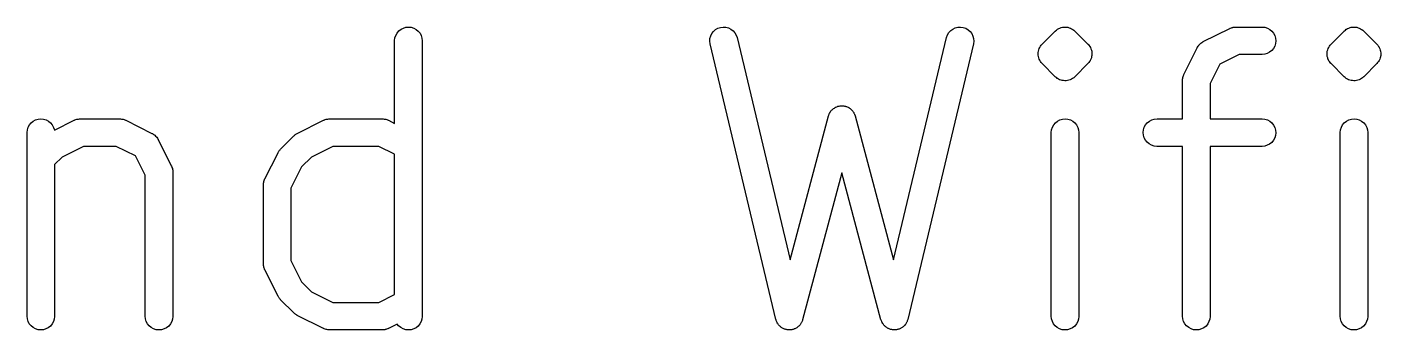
# Model space of a CAD drawing. Extents: x 1 to 169, y -122 to 5.
# Drawn here: x 113.45 to 123.27, y -16.9 to -14.7 of the extents above; entities that cross this region are included whole.
import ezdxf

# ---------------------------------------------------------------- set-up
doc = ezdxf.new("R2010")
doc.units = 0
doc.header["$MEASUREMENT"] = 0
doc.layers.add('BLACK', color=7, linetype='CONTINUOUS')

msp = doc.modelspace()

# ---------------------------------------------------------------- linework, layer by layer
at = {"layer": 'BLACK', "linetype": 'CONTINUOUS'}
for p, q in [((116.144, -14.7333), (116.16, -14.7211)), ((116.16, -14.7211), (116.177, -14.712)), ((116.177, -14.712), (116.196, -14.7065)), ((116.196, -14.7065), (116.215, -14.7048)), ((116.215, -14.7048), (116.234, -14.7068)), ((116.234, -14.7068), (116.253, -14.7126)), ((116.253, -14.7126), (116.27, -14.7219)), ((116.27, -14.7219), (116.285, -14.7343)), ((118.427, -14.736), (118.442, -14.7232)), ((118.442, -14.7232), (118.459, -14.7135)), ((118.459, -14.7135), (118.478, -14.7073)), ((118.478, -14.7073), (118.497, -14.7048)), ((118.497, -14.7048), (118.516, -14.7061)), ((118.516, -14.7061), (118.535, -14.7112)), ((118.535, -14.7112), (118.553, -14.7198)), ((118.553, -14.7198), (118.568, -14.7316)), ((120.147, -14.7307), (120.163, -14.7191)), ((120.163, -14.7191), (120.18, -14.7107)), ((120.18, -14.7107), (120.199, -14.7059)), ((120.199, -14.7059), (120.219, -14.7049)), ((120.219, -14.7049), (120.238, -14.7076)), ((120.238, -14.7076), (120.257, -14.7141)), ((120.257, -14.7141), (120.273, -14.7241)), ((120.273, -14.7241), (120.288, -14.7371)), ((120.906, -14.7331), (120.914, -14.7272)), ((120.914, -14.7272), (120.921, -14.7213)), ((120.921, -14.7211), (120.922, -14.721)), ((120.921, -14.7212), (120.921, -14.7211)), ((120.921, -14.7213), (120.921, -14.7212)), ((120.922, -14.7209), (120.93, -14.7166)), ((120.922, -14.721), (120.922, -14.7209)), ((120.93, -14.7166), (120.938, -14.7122)), ((120.938, -14.7122), (120.939, -14.7121)), ((120.939, -14.7119), (120.948, -14.7093)), ((120.939, -14.712), (120.939, -14.7119)), ((120.939, -14.7121), (120.939, -14.712)), ((120.939, -14.712), (120.939, -14.712)), ((120.948, -14.7093), (120.957, -14.7066)), ((120.957, -14.7066), (120.957, -14.7065)), ((120.957, -14.7065), (120.958, -14.7065)), ((120.957, -14.7066), (120.957, -14.7066)), ((120.958, -14.7065), (120.967, -14.7056)), ((120.958, -14.7065), (120.958, -14.7065)), ((120.967, -14.7056), (120.977, -14.7048)), ((120.977, -14.7048), (120.977, -14.7048)), ((120.977, -14.7048), (120.977, -14.7048)), ((120.977, -14.7048), (120.977, -14.7048)), ((120.977, -14.7048), (120.987, -14.7058)), ((120.977, -14.7048), (120.977, -14.7048)), ((120.987, -14.7058), (120.987, -14.7058)), ((120.987, -14.7058), (120.996, -14.7067)), ((120.996, -14.7067), (120.996, -14.7068)), ((120.996, -14.7068), (120.996, -14.7068)), ((120.996, -14.7068), (120.996, -14.7069)), ((120.996, -14.7069), (120.997, -14.7069)), ((120.997, -14.7069), (121.006, -14.7097)), ((121.006, -14.7097), (121.015, -14.7124)), ((121.015, -14.7124), (121.015, -14.7125)), ((121.015, -14.7125), (121.015, -14.7126)), ((121.015, -14.7126), (121.015, -14.7127)), ((121.015, -14.7127), (121.015, -14.7127)), ((121.015, -14.7127), (121.024, -14.7172)), ((121.024, -14.7172), (121.032, -14.7217)), ((121.032, -14.7217), (121.032, -14.7218)), ((121.032, -14.7218), (121.032, -14.7219)), ((121.032, -14.7219), (121.032, -14.722)), ((121.032, -14.722), (121.032, -14.7221)), ((121.032, -14.7221), (121.04, -14.7281)), ((121.04, -14.7281), (121.047, -14.7341)), ((121.979, -14.8106), (122.17, -14.7153)), ((122.17, -14.7153), (122.171, -14.7147)), ((122.171, -14.7147), (122.174, -14.7137)), ((122.174, -14.7137), (122.176, -14.7123)), ((122.176, -14.7123), (122.183, -14.7103)), ((122.183, -14.7103), (122.189, -14.708)), ((122.189, -14.708), (122.192, -14.7075)), ((122.192, -14.7075), (122.195, -14.7067)), ((122.195, -14.7067), (122.202, -14.706)), ((122.202, -14.706), (122.208, -14.7049)), ((122.208, -14.7049), (122.211, -14.705)), ((122.211, -14.705), (122.214, -14.7048)), ((122.214, -14.7048), (122.405, -14.7048)), ((122.405, -14.7048), (122.406, -14.7048)), ((122.406, -14.7048), (122.426, -14.7069)), ((122.426, -14.7069), (122.444, -14.7128)), ((122.444, -14.7128), (122.461, -14.7222)), ((122.461, -14.7222), (122.476, -14.7348)), ((123.002, -14.7331), (123.009, -14.7272)), ((123.009, -14.7272), (123.016, -14.7213)), ((123.016, -14.7213), (123.017, -14.7212)), ((123.017, -14.7209), (123.025, -14.7166)), ((123.017, -14.721), (123.017, -14.7209)), ((123.017, -14.7211), (123.017, -14.721)), ((123.017, -14.7212), (123.017, -14.7211)), ((123.025, -14.7166), (123.034, -14.7122)), ((123.034, -14.7119), (123.043, -14.7093)), ((123.034, -14.712), (123.034, -14.7119)), ((123.034, -14.7121), (123.034, -14.712)), ((123.034, -14.712), (123.034, -14.712)), ((123.034, -14.7122), (123.034, -14.7121)), ((123.043, -14.7093), (123.052, -14.7066)), ((123.052, -14.7066), (123.053, -14.7066)), ((123.053, -14.7065), (123.062, -14.7056)), ((123.053, -14.7066), (123.053, -14.7065)), ((123.053, -14.7065), (123.053, -14.7065)), ((123.053, -14.7065), (123.053, -14.7065)), ((123.062, -14.7056), (123.072, -14.7048)), ((123.072, -14.7048), (123.072, -14.7048)), ((123.072, -14.7048), (123.072, -14.7048)), ((123.072, -14.7048), (123.072, -14.7048)), ((123.072, -14.7048), (123.082, -14.7058)), ((123.072, -14.7048), (123.072, -14.7048)), ((123.082, -14.7058), (123.082, -14.7058)), ((123.082, -14.7058), (123.091, -14.7067)), ((123.091, -14.7067), (123.091, -14.7068)), ((123.091, -14.7068), (123.092, -14.7068)), ((123.092, -14.7068), (123.092, -14.7069)), ((123.092, -14.7069), (123.092, -14.7069)), ((123.092, -14.7069), (123.101, -14.7097)), ((123.101, -14.7097), (123.11, -14.7124)), ((123.11, -14.7124), (123.11, -14.7125)), ((123.11, -14.7125), (123.11, -14.7126)), ((123.11, -14.7126), (123.11, -14.7127)), ((123.11, -14.7127), (123.11, -14.7127)), ((123.11, -14.7127), (123.119, -14.7172)), ((123.119, -14.7172), (123.127, -14.7217)), ((123.127, -14.7217), (123.127, -14.7218)), ((123.127, -14.7218), (123.127, -14.7219)), ((123.127, -14.7219), (123.127, -14.722)), ((123.127, -14.722), (123.128, -14.7221)), ((123.128, -14.7221), (123.135, -14.7281)), ((123.135, -14.7281), (123.142, -14.7341)), ((116.114, -14.8034), (116.116, -14.784)), ((116.114, -14.8048), (116.114, -14.8034)), ((116.114, -15.4049), (116.114, -14.8048)), ((116.116, -14.784), (116.122, -14.7654)), ((116.122, -14.7654), (116.132, -14.7483)), ((116.132, -14.7483), (116.144, -14.7333)), ((116.285, -14.7343), (116.298, -14.7494)), ((116.298, -14.7494), (116.307, -14.7667)), ((116.307, -14.7667), (116.312, -14.7853)), ((116.312, -14.7853), (116.314, -14.8048)), ((116.314, -14.8048), (116.314, -16.8048)), ((118.4, -14.8072), (118.401, -14.7877)), ((118.402, -14.8266), (118.4, -14.8072)), ((118.401, -14.7877), (118.407, -14.7689)), ((118.403, -14.8279), (118.402, -14.8266)), ((118.407, -14.7689), (118.415, -14.7515)), ((118.415, -14.7515), (118.427, -14.736)), ((118.568, -14.7316), (118.581, -14.7463)), ((118.581, -14.7463), (118.591, -14.7631)), ((118.591, -14.7631), (118.597, -14.7816)), ((118.597, -14.7816), (118.982, -16.3961)), ((119.733, -16.3961), (120.117, -14.7816)), ((120.117, -14.7802), (120.124, -14.7619)), ((120.117, -14.7816), (120.117, -14.7802)), ((120.124, -14.7619), (120.134, -14.7451)), ((120.134, -14.7451), (120.147, -14.7307)), ((120.288, -14.7371), (120.3, -14.7526)), ((120.3, -14.7526), (120.308, -14.7702)), ((120.308, -14.7702), (120.313, -14.7891)), ((120.314, -14.8086), (120.312, -14.8279)), ((120.313, -14.7891), (120.314, -14.8086)), ((120.81, -14.8293), (120.905, -14.734)), ((120.905, -14.734), (120.906, -14.7336)), ((120.906, -14.7333), (120.906, -14.7331)), ((120.906, -14.7335), (120.906, -14.7333)), ((120.906, -14.7333), (120.906, -14.7333)), ((120.906, -14.7333), (120.906, -14.7333)), ((120.906, -14.7336), (120.906, -14.7335)), ((120.906, -14.7336), (120.906, -14.7336)), ((121.047, -14.7341), (121.142, -14.8293)), ((121.954, -14.8291), (121.959, -14.8237)), ((121.959, -14.8237), (121.961, -14.8224)), ((121.961, -14.8224), (121.963, -14.8209)), ((121.963, -14.8209), (121.969, -14.8169)), ((121.969, -14.8169), (121.975, -14.8126)), ((121.975, -14.8126), (121.977, -14.8117)), ((121.977, -14.8117), (121.979, -14.8106)), ((122.476, -14.7348), (122.488, -14.75)), ((122.488, -14.75), (122.497, -14.7673)), ((122.497, -14.7673), (122.503, -14.786)), ((122.503, -14.8249), (122.497, -14.8435)), ((122.503, -14.786), (122.505, -14.8055)), ((122.505, -14.8055), (122.503, -14.8249)), ((122.905, -14.8293), (123.001, -14.734)), ((123.001, -14.7333), (123.002, -14.7331)), ((123.001, -14.7335), (123.001, -14.7333)), ((123.001, -14.7333), (123.001, -14.7333)), ((123.001, -14.7333), (123.001, -14.7333)), ((123.001, -14.7336), (123.001, -14.7335)), ((123.001, -14.734), (123.001, -14.7336)), ((123.001, -14.7336), (123.001, -14.7336)), ((123.142, -14.7341), (123.237, -14.8293)), ((118.879, -16.8279), (118.403, -14.8279)), ((120.312, -14.8279), (119.835, -16.8279)), ((120.781, -14.899), (120.782, -14.8896)), ((120.781, -14.8993), (120.781, -14.899)), ((120.781, -14.8997), (120.781, -14.8993)), ((120.782, -14.9091), (120.781, -14.8997)), ((120.782, -14.8896), (120.783, -14.8802)), ((120.783, -14.9184), (120.782, -14.9091)), ((120.783, -14.8796), (120.786, -14.8706)), ((120.783, -14.8799), (120.783, -14.8796)), ((120.783, -14.8802), (120.783, -14.8799)), ((120.783, -14.9187), (120.783, -14.9184)), ((120.783, -14.9191), (120.783, -14.9187)), ((120.785, -14.9281), (120.783, -14.9191)), ((120.786, -14.8706), (120.789, -14.8616)), ((120.789, -14.8609), (120.793, -14.8527)), ((120.789, -14.8613), (120.789, -14.8609)), ((120.789, -14.8616), (120.789, -14.8613)), ((120.793, -14.8527), (120.798, -14.8444)), ((120.798, -14.8438), (120.804, -14.8365)), ((120.798, -14.8441), (120.798, -14.8438)), ((120.798, -14.8444), (120.798, -14.8441)), ((120.804, -14.8365), (120.81, -14.8293)), ((121.142, -14.8293), (121.143, -14.8298)), ((121.143, -14.8298), (121.143, -14.8298)), ((121.143, -14.8298), (121.143, -14.8298)), ((121.143, -14.8298), (121.143, -14.8303)), ((121.143, -14.8303), (121.149, -14.8376)), ((121.149, -14.8376), (121.155, -14.845)), ((121.155, -14.845), (121.155, -14.8453)), ((121.155, -14.8453), (121.155, -14.8455)), ((121.155, -14.8455), (121.16, -14.8539)), ((121.16, -14.8539), (121.164, -14.8622)), ((121.164, -14.8622), (121.164, -14.8626)), ((121.164, -14.8626), (121.164, -14.8629)), ((121.164, -14.8629), (121.167, -14.8719)), ((121.167, -14.8719), (121.17, -14.8809)), ((121.169, -14.9204), (121.167, -14.9294)), ((121.17, -14.9104), (121.169, -14.9198)), ((121.169, -14.9198), (121.169, -14.9201)), ((121.169, -14.9201), (121.169, -14.9204)), ((121.17, -14.8809), (121.17, -14.8813)), ((121.17, -14.8813), (121.17, -14.8816)), ((121.17, -14.8816), (121.171, -14.891)), ((121.171, -14.901), (121.17, -14.9104)), ((121.171, -14.891), (121.171, -14.9003)), ((121.171, -14.9003), (121.171, -14.9007)), ((121.171, -14.9007), (121.171, -14.901)), ((121.839, -15.0458), (121.934, -14.8553)), ((121.934, -14.8553), (121.935, -14.854)), ((121.935, -14.854), (121.936, -14.8522)), ((121.936, -14.8522), (121.937, -14.8502)), ((121.937, -14.8502), (121.941, -14.8441)), ((121.941, -14.8441), (121.946, -14.8377)), ((121.946, -14.8377), (121.947, -14.8361)), ((121.947, -14.8361), (121.948, -14.8343)), ((121.948, -14.8343), (121.954, -14.8291)), ((122.238, -14.9048), (122.098, -14.9745)), ((122.405, -14.9048), (122.238, -14.9048)), ((122.424, -14.9029), (122.405, -14.9048)), ((122.443, -14.8972), (122.424, -14.9029)), ((122.46, -14.8881), (122.443, -14.8972)), ((122.475, -14.8757), (122.46, -14.8881)), ((122.488, -14.8607), (122.475, -14.8757)), ((122.497, -14.8435), (122.488, -14.8607)), ((122.876, -14.899), (122.877, -14.8896)), ((122.876, -14.8993), (122.876, -14.899)), ((122.876, -14.8997), (122.876, -14.8993)), ((122.877, -14.9091), (122.876, -14.8997)), ((122.877, -14.8896), (122.878, -14.8802)), ((122.878, -14.9184), (122.877, -14.9091)), ((122.878, -14.8796), (122.881, -14.8706)), ((122.878, -14.8799), (122.878, -14.8796)), ((122.878, -14.8802), (122.878, -14.8799)), ((122.878, -14.9187), (122.878, -14.9184)), ((122.878, -14.9191), (122.878, -14.9187)), ((122.881, -14.9281), (122.878, -14.9191)), ((122.881, -14.8706), (122.884, -14.8616)), ((122.884, -14.8609), (122.889, -14.8527)), ((122.884, -14.8613), (122.884, -14.8609)), ((122.884, -14.8616), (122.884, -14.8613)), ((122.889, -14.8527), (122.893, -14.8444)), ((122.893, -14.8438), (122.9, -14.8365)), ((122.893, -14.8441), (122.893, -14.8438)), ((122.893, -14.8444), (122.893, -14.8441)), ((122.9, -14.8365), (122.905, -14.8293)), ((123.237, -14.8293), (123.238, -14.8298)), ((123.238, -14.8298), (123.238, -14.8298)), ((123.238, -14.8298), (123.238, -14.8298)), ((123.238, -14.8298), (123.238, -14.8303)), ((123.238, -14.8303), (123.244, -14.8376)), ((123.244, -14.8376), (123.25, -14.845)), ((123.25, -14.845), (123.25, -14.8453)), ((123.25, -14.8453), (123.251, -14.8455)), ((123.251, -14.8455), (123.255, -14.8539)), ((123.255, -14.8539), (123.259, -14.8622)), ((123.259, -14.8622), (123.259, -14.8626)), ((123.259, -14.8626), (123.26, -14.8629)), ((123.26, -14.8629), (123.262, -14.8719)), ((123.262, -14.8719), (123.265, -14.8809)), ((123.265, -14.9204), (123.262, -14.9294)), ((123.265, -14.8809), (123.265, -14.8813)), ((123.265, -14.8813), (123.265, -14.8816)), ((123.265, -14.8816), (123.266, -14.891)), ((123.266, -14.9104), (123.265, -14.9198)), ((123.265, -14.9198), (123.265, -14.9201)), ((123.265, -14.9201), (123.265, -14.9204)), ((123.266, -14.891), (123.267, -14.9003)), ((123.267, -14.901), (123.266, -14.9104)), ((123.267, -14.9003), (123.267, -14.9007)), ((123.267, -14.9007), (123.267, -14.901)), ((120.788, -14.9371), (120.785, -14.9281)), ((120.788, -14.9375), (120.788, -14.9371)), ((120.788, -14.9378), (120.788, -14.9375)), ((120.793, -14.9461), (120.788, -14.9378)), ((120.797, -14.9545), (120.793, -14.9461)), ((120.797, -14.9547), (120.797, -14.9545)), ((120.797, -14.955), (120.797, -14.9547)), ((120.803, -14.9624), (120.797, -14.955)), ((120.809, -14.9697), (120.803, -14.9624)), ((120.81, -14.9702), (120.809, -14.9697)), ((120.81, -14.9707), (120.81, -14.9702)), ((120.81, -14.9702), (120.81, -14.9702)), ((120.81, -14.9702), (120.81, -14.9702)), ((120.905, -15.0659), (120.81, -14.9707)), ((121.142, -14.9707), (121.047, -15.0659)), ((121.148, -14.9634), (121.142, -14.9707)), ((121.154, -14.9562), (121.148, -14.9634)), ((121.155, -14.9556), (121.154, -14.9559)), ((121.154, -14.9559), (121.154, -14.9562)), ((121.159, -14.9473), (121.155, -14.9556)), ((121.163, -14.9391), (121.159, -14.9473)), ((121.164, -14.9387), (121.163, -14.9391)), ((121.167, -14.9294), (121.164, -14.9384)), ((121.164, -14.9384), (121.164, -14.9387)), ((122.098, -14.9745), (122.029, -15.1141)), ((122.883, -14.9371), (122.881, -14.9281)), ((122.884, -14.9375), (122.883, -14.9371)), ((122.884, -14.9378), (122.884, -14.9375)), ((122.888, -14.9461), (122.884, -14.9378)), ((122.892, -14.9545), (122.888, -14.9461)), ((122.893, -14.9547), (122.892, -14.9545)), ((122.893, -14.955), (122.893, -14.9547)), ((122.899, -14.9624), (122.893, -14.955)), ((122.904, -14.9697), (122.899, -14.9624)), ((122.905, -14.9702), (122.904, -14.9697)), ((122.905, -14.9707), (122.905, -14.9702)), ((122.905, -14.9702), (122.905, -14.9702)), ((122.905, -14.9702), (122.905, -14.9702)), ((123.001, -15.0659), (122.905, -14.9707)), ((123.237, -14.9707), (123.142, -15.0659)), ((123.243, -14.9634), (123.237, -14.9707)), ((123.249, -14.9562), (123.243, -14.9634)), ((123.25, -14.9559), (123.249, -14.9562)), ((123.254, -14.9473), (123.25, -14.9556)), ((123.25, -14.9556), (123.25, -14.9559)), ((123.259, -14.9391), (123.254, -14.9473)), ((123.262, -14.9294), (123.259, -14.9384)), ((123.259, -14.9384), (123.259, -14.9387)), ((123.259, -14.9387), (123.259, -14.9391)), ((120.913, -15.0719), (120.905, -15.0659)), ((120.92, -15.0779), (120.913, -15.0719)), ((120.92, -15.078), (120.92, -15.0779)), ((120.92, -15.0781), (120.92, -15.078)), ((120.92, -15.0782), (120.92, -15.0781)), ((120.921, -15.0783), (120.92, -15.0782)), ((120.929, -15.0828), (120.921, -15.0783)), ((120.937, -15.0873), (120.929, -15.0828)), ((120.937, -15.0874), (120.937, -15.0873)), ((120.937, -15.0873), (120.937, -15.0873)), ((120.938, -15.0875), (120.937, -15.0874)), ((120.938, -15.0876), (120.938, -15.0875)), ((120.947, -15.0903), (120.938, -15.0876)), ((120.956, -15.0931), (120.947, -15.0903)), ((120.956, -15.0932), (120.956, -15.0931)), ((120.956, -15.0931), (120.956, -15.0931)), ((120.956, -15.0933), (120.956, -15.0932)), ((120.956, -15.0932), (120.956, -15.0932)), ((120.966, -15.0942), (120.956, -15.0933)), ((120.975, -15.0952), (120.966, -15.0942)), ((120.966, -15.0942), (120.966, -15.0942)), ((120.976, -15.0952), (120.975, -15.0952)), ((120.975, -15.0952), (120.975, -15.0952)), ((120.975, -15.0952), (120.975, -15.0952)), ((120.985, -15.0943), (120.976, -15.0952)), ((120.976, -15.0952), (120.976, -15.0952)), ((120.995, -15.0935), (120.985, -15.0943)), ((120.985, -15.0943), (120.985, -15.0943)), ((121.004, -15.0907), (120.995, -15.0934)), ((120.995, -15.0934), (120.995, -15.0934)), ((120.995, -15.0934), (120.995, -15.0935)), ((120.995, -15.0935), (120.995, -15.0935)), ((120.995, -15.0935), (120.995, -15.0935)), ((121.013, -15.0881), (121.004, -15.0907)), ((121.014, -15.088), (121.013, -15.088)), ((121.013, -15.088), (121.013, -15.0881)), ((121.022, -15.0834), (121.014, -15.0878)), ((121.014, -15.0878), (121.014, -15.0879)), ((121.014, -15.0879), (121.014, -15.088)), ((121.031, -15.0791), (121.022, -15.0834)), ((121.039, -15.0727), (121.031, -15.0787)), ((121.031, -15.0787), (121.031, -15.0788)), ((121.031, -15.0788), (121.031, -15.0789)), ((121.031, -15.0789), (121.031, -15.079)), ((121.031, -15.079), (121.031, -15.0791)), ((121.046, -15.0669), (121.039, -15.0727)), ((121.047, -15.0659), (121.046, -15.0664)), ((121.046, -15.0664), (121.046, -15.0664)), ((121.046, -15.0664), (121.046, -15.0665)), ((121.046, -15.0665), (121.046, -15.0667)), ((121.046, -15.0667), (121.046, -15.0667)), ((121.046, -15.0667), (121.046, -15.0667)), ((121.046, -15.0667), (121.046, -15.0669)), ((121.829, -15.0832), (121.83, -15.0765)), ((121.829, -15.0862), (121.829, -15.0832)), ((121.829, -15.0891), (121.829, -15.0862)), ((121.829, -15.0905), (121.829, -15.0891)), ((121.829, -15.3714), (121.829, -15.0905)), ((121.83, -15.0765), (121.831, -15.0697)), ((121.831, -15.0697), (121.832, -15.0669)), ((121.832, -15.064), (121.835, -15.0576)), ((121.832, -15.0669), (121.832, -15.064)), ((121.835, -15.0576), (121.837, -15.0511)), ((121.837, -15.0511), (121.838, -15.0485)), ((121.838, -15.0485), (121.839, -15.0458)), ((122.029, -15.1141), (122.029, -15.3714)), ((123.008, -15.0719), (123.001, -15.0659)), ((123.015, -15.0779), (123.008, -15.0719)), ((123.015, -15.078), (123.015, -15.0779)), ((123.016, -15.0781), (123.015, -15.078)), ((123.016, -15.0782), (123.016, -15.0781)), ((123.016, -15.0783), (123.016, -15.0782)), ((123.024, -15.0828), (123.016, -15.0783)), ((123.032, -15.0873), (123.024, -15.0828)), ((123.033, -15.0873), (123.032, -15.0873)), ((123.033, -15.0874), (123.033, -15.0873)), ((123.033, -15.0875), (123.033, -15.0874)), ((123.033, -15.0876), (123.033, -15.0875)), ((123.042, -15.0903), (123.033, -15.0876)), ((123.051, -15.0931), (123.042, -15.0903)), ((123.051, -15.0932), (123.051, -15.0931)), ((123.051, -15.0931), (123.051, -15.0931)), ((123.052, -15.0933), (123.051, -15.0932)), ((123.051, -15.0932), (123.051, -15.0932)), ((123.061, -15.0942), (123.052, -15.0933)), ((123.07, -15.0952), (123.061, -15.0942)), ((123.061, -15.0942), (123.061, -15.0942)), ((123.071, -15.0952), (123.07, -15.0952)), ((123.081, -15.0943), (123.071, -15.0952)), ((123.071, -15.0952), (123.071, -15.0952)), ((123.071, -15.0952), (123.071, -15.0952)), ((123.071, -15.0952), (123.071, -15.0952)), ((123.09, -15.0935), (123.081, -15.0943)), ((123.081, -15.0943), (123.081, -15.0943)), ((123.091, -15.0934), (123.09, -15.0934)), ((123.09, -15.0934), (123.09, -15.0935)), ((123.09, -15.0935), (123.09, -15.0935)), ((123.09, -15.0935), (123.09, -15.0935)), ((123.1, -15.0907), (123.091, -15.0934)), ((123.109, -15.0881), (123.1, -15.0907)), ((123.118, -15.0834), (123.109, -15.0878)), ((123.109, -15.0878), (123.109, -15.0879)), ((123.109, -15.0879), (123.109, -15.088)), ((123.109, -15.088), (123.109, -15.088)), ((123.109, -15.088), (123.109, -15.0881)), ((123.126, -15.0791), (123.118, -15.0834)), ((123.134, -15.0727), (123.126, -15.0787)), ((123.126, -15.0787), (123.126, -15.0788)), ((123.126, -15.0788), (123.126, -15.0789)), ((123.126, -15.0789), (123.126, -15.079)), ((123.126, -15.079), (123.126, -15.0791)), ((123.141, -15.0669), (123.134, -15.0727)), ((123.142, -15.0665), (123.141, -15.0667)), ((123.141, -15.0667), (123.141, -15.0667)), ((123.141, -15.0667), (123.141, -15.0667)), ((123.141, -15.0667), (123.141, -15.0669)), ((123.142, -15.0659), (123.142, -15.0664)), ((123.142, -15.0664), (123.142, -15.0664)), ((123.142, -15.0664), (123.142, -15.0665)), ((119.275, -15.3199), (119.278, -15.3144)), ((119.278, -15.3144), (119.281, -15.3121)), ((119.281, -15.3121), (119.283, -15.3094)), ((119.283, -15.3094), (119.287, -15.305)), ((119.287, -15.305), (119.292, -15.3003)), ((119.292, -15.3003), (119.295, -15.2985)), ((119.295, -15.2985), (119.297, -15.2963)), ((119.297, -15.2963), (119.303, -15.2929)), ((119.303, -15.2929), (119.308, -15.2891)), ((119.308, -15.2891), (119.311, -15.2878)), ((119.311, -15.2878), (119.314, -15.2861)), ((119.314, -15.2861), (119.32, -15.2839)), ((119.32, -15.2839), (119.326, -15.2812)), ((119.326, -15.2812), (119.329, -15.2805)), ((119.329, -15.2805), (119.332, -15.2794)), ((119.332, -15.2794), (119.339, -15.2784)), ((119.339, -15.2784), (119.345, -15.277)), ((119.345, -15.277), (119.348, -15.2769)), ((119.348, -15.2769), (119.351, -15.2764)), ((119.351, -15.2764), (119.358, -15.2766)), ((119.358, -15.2766), (119.364, -15.2764)), ((119.364, -15.2764), (119.368, -15.277)), ((119.368, -15.277), (119.371, -15.2771)), ((119.371, -15.2771), (119.377, -15.2786)), ((119.377, -15.2786), (119.384, -15.2797)), ((119.384, -15.2797), (119.387, -15.2809)), ((119.387, -15.2809), (119.39, -15.2817)), ((119.39, -15.2817), (119.396, -15.2844)), ((119.396, -15.2844), (119.402, -15.2867)), ((119.402, -15.2867), (119.405, -15.2885)), ((119.405, -15.2885), (119.408, -15.2898)), ((119.408, -15.2898), (119.413, -15.2936)), ((119.413, -15.2936), (119.418, -15.2971)), ((119.418, -15.2971), (119.421, -15.2993)), ((119.421, -15.2993), (119.423, -15.3013)), ((119.423, -15.3013), (119.428, -15.306)), ((119.428, -15.306), (119.433, -15.3105)), ((119.433, -15.3105), (119.434, -15.3132)), ((119.434, -15.3132), (119.437, -15.3155)), ((119.437, -15.3155), (119.44, -15.3211)), ((113.456, -15.432), (113.465, -15.4149)), ((113.465, -15.4149), (113.478, -15.4)), ((113.478, -15.4), (113.493, -15.3878)), ((113.493, -15.3878), (113.51, -15.3787)), ((113.51, -15.3787), (113.529, -15.3732)), ((113.529, -15.3732), (113.548, -15.3714)), ((113.548, -15.3714), (113.568, -15.3735)), ((113.568, -15.3735), (113.586, -15.3792)), ((113.586, -15.3792), (113.604, -15.3885)), ((113.604, -15.3885), (113.619, -15.401)), ((113.619, -15.401), (113.631, -15.4161)), ((113.646, -15.4534), (113.789, -15.382)), ((113.789, -15.382), (113.79, -15.3814)), ((113.79, -15.3814), (113.793, -15.3804)), ((113.793, -15.3804), (113.795, -15.379)), ((113.795, -15.379), (113.802, -15.377)), ((113.802, -15.377), (113.808, -15.3746)), ((113.808, -15.3746), (113.811, -15.3742)), ((113.811, -15.3742), (113.814, -15.3733)), ((113.814, -15.3733), (113.821, -15.3727)), ((113.821, -15.3727), (113.827, -15.3716)), ((113.827, -15.3716), (113.83, -15.3717)), ((113.83, -15.3717), (113.833, -15.3714)), ((113.833, -15.3714), (114.119, -15.3714)), ((114.119, -15.3714), (114.12, -15.3714)), ((114.12, -15.3714), (114.123, -15.3718)), ((114.123, -15.3718), (114.126, -15.3717)), ((114.126, -15.3717), (114.133, -15.3729)), ((114.133, -15.3729), (114.14, -15.3736)), ((114.14, -15.3736), (114.143, -15.3745)), ((114.143, -15.3745), (114.146, -15.375)), ((114.146, -15.375), (114.152, -15.3774)), ((114.152, -15.3774), (114.158, -15.3795)), ((114.158, -15.3795), (114.161, -15.3809)), ((114.161, -15.3809), (114.164, -15.382)), ((114.164, -15.382), (114.354, -15.4772)), ((115.408, -15.4772), (115.598, -15.382)), ((115.598, -15.382), (115.599, -15.3814)), ((115.599, -15.3814), (115.602, -15.3804)), ((115.602, -15.3804), (115.605, -15.379)), ((115.605, -15.379), (115.611, -15.377)), ((115.611, -15.377), (115.618, -15.3746)), ((115.618, -15.3746), (115.621, -15.3742)), ((115.621, -15.3742), (115.623, -15.3733)), ((115.623, -15.3733), (115.63, -15.3727)), ((115.63, -15.3727), (115.637, -15.3716)), ((115.637, -15.3716), (115.64, -15.3717)), ((115.64, -15.3717), (115.643, -15.3714)), ((115.643, -15.3714), (116.024, -15.3714)), ((116.024, -15.3714), (116.025, -15.3714)), ((116.025, -15.3714), (116.028, -15.3718)), ((116.028, -15.3718), (116.031, -15.3717)), ((116.031, -15.3717), (116.038, -15.3729)), ((116.038, -15.3729), (116.045, -15.3736)), ((116.045, -15.3736), (116.047, -15.3745)), ((116.047, -15.3745), (116.05, -15.375)), ((116.05, -15.375), (116.057, -15.3774)), ((116.057, -15.3774), (116.063, -15.3795)), ((116.063, -15.3795), (116.066, -15.3809)), ((116.066, -15.3809), (116.069, -15.382)), ((116.069, -15.382), (116.114, -15.4049)), ((118.982, -16.3961), (119.261, -15.3504)), ((119.261, -15.3491), (119.262, -15.346)), ((119.261, -15.3504), (119.261, -15.3491)), ((119.262, -15.346), (119.263, -15.3429)), ((119.263, -15.3429), (119.266, -15.337)), ((119.266, -15.337), (119.268, -15.3309)), ((119.268, -15.3309), (119.27, -15.3281)), ((119.27, -15.3281), (119.271, -15.3252)), ((119.271, -15.3252), (119.275, -15.3199)), ((119.44, -15.3211), (119.444, -15.3264)), ((119.444, -15.3264), (119.445, -15.3294)), ((119.445, -15.3294), (119.447, -15.3321)), ((119.447, -15.3321), (119.449, -15.3383)), ((119.449, -15.3383), (119.452, -15.3442)), ((119.452, -15.3442), (119.453, -15.3474)), ((119.453, -15.3474), (119.454, -15.3504)), ((119.454, -15.3504), (119.733, -16.3961)), ((120.884, -15.432), (120.894, -15.4149)), ((120.894, -15.4149), (120.906, -15.4)), ((120.906, -15.4), (120.921, -15.3878)), ((120.921, -15.3878), (120.939, -15.3787)), ((120.939, -15.3787), (120.957, -15.3732)), ((120.957, -15.3732), (120.977, -15.3714)), ((120.977, -15.3714), (120.996, -15.3735)), ((120.996, -15.3735), (121.015, -15.3792)), ((121.015, -15.3792), (121.032, -15.3885)), ((121.032, -15.3885), (121.047, -15.401)), ((121.047, -15.401), (121.059, -15.4161)), ((121.551, -15.4327), (121.56, -15.4155)), ((121.56, -15.4155), (121.572, -15.4005)), ((121.572, -15.4005), (121.588, -15.3881)), ((121.588, -15.3881), (121.605, -15.379)), ((121.605, -15.379), (121.623, -15.3733)), ((121.623, -15.3733), (121.643, -15.3714)), ((121.643, -15.3714), (121.829, -15.3714)), ((122.029, -15.3714), (122.405, -15.3714)), ((122.405, -15.3714), (122.406, -15.3714)), ((122.406, -15.3714), (122.426, -15.3736)), ((122.426, -15.3736), (122.444, -15.3795)), ((122.444, -15.3795), (122.461, -15.3889)), ((122.461, -15.3889), (122.476, -15.4015)), ((122.476, -15.4015), (122.488, -15.4167)), ((122.98, -15.432), (122.989, -15.4149)), ((122.989, -15.4149), (123.001, -15.4)), ((123.001, -15.4), (123.017, -15.3878)), ((123.017, -15.3878), (123.034, -15.3787)), ((123.034, -15.3787), (123.053, -15.3732)), ((123.053, -15.3732), (123.072, -15.3714)), ((123.072, -15.3714), (123.092, -15.3735)), ((123.092, -15.3735), (123.11, -15.3792)), ((123.11, -15.3792), (123.127, -15.3885)), ((123.127, -15.3885), (123.142, -15.401)), ((123.142, -15.401), (123.155, -15.4161)), ((113.448, -15.47), (113.45, -15.4506)), ((113.448, -15.4714), (113.448, -15.47)), ((113.448, -16.8048), (113.448, -15.4714)), ((113.45, -15.4506), (113.456, -15.432)), ((113.631, -15.4161), (113.64, -15.4333)), ((113.64, -15.4333), (113.646, -15.452)), ((113.646, -15.452), (113.646, -15.4534)), ((114.354, -15.4772), (114.355, -15.4779)), ((114.355, -15.4779), (114.357, -15.479)), ((114.357, -15.479), (114.359, -15.4799)), ((114.359, -15.4799), (114.365, -15.4843)), ((114.365, -15.4843), (114.372, -15.4885)), ((114.372, -15.4885), (114.373, -15.49)), ((114.373, -15.49), (114.375, -15.4912)), ((114.375, -15.4912), (114.38, -15.4968)), ((114.38, -15.4968), (114.386, -15.5021)), ((114.386, -15.5021), (114.387, -15.5039)), ((114.387, -15.5039), (114.389, -15.5054)), ((114.389, -15.5054), (114.393, -15.5119)), ((114.393, -15.5119), (114.397, -15.5181)), ((115.286, -15.5912), (115.382, -15.496)), ((115.382, -15.496), (115.383, -15.495)), ((115.383, -15.495), (115.387, -15.4915)), ((115.387, -15.4915), (115.391, -15.4876)), ((115.391, -15.4876), (115.395, -15.4854)), ((115.395, -15.4854), (115.398, -15.4828)), ((115.398, -15.4828), (115.403, -15.4802)), ((115.403, -15.4802), (115.408, -15.4772)), ((120.876, -15.47), (120.878, -15.4506)), ((120.876, -15.4714), (120.876, -15.47)), ((120.876, -16.8048), (120.876, -15.4714)), ((120.878, -15.4506), (120.884, -15.432)), ((121.059, -15.4161), (121.069, -15.4333)), ((121.069, -15.4333), (121.074, -15.452)), ((121.074, -15.452), (121.076, -15.4714)), ((121.076, -15.4714), (121.076, -16.8048)), ((121.543, -15.4707), (121.545, -15.4513)), ((121.545, -15.4902), (121.543, -15.4707)), ((121.545, -15.4513), (121.551, -15.4327)), ((121.55, -15.5089), (121.545, -15.4902)), ((121.559, -15.5262), (121.55, -15.5089)), ((122.488, -15.4167), (122.497, -15.434)), ((122.497, -15.5102), (122.488, -15.5273)), ((122.497, -15.434), (122.503, -15.4527)), ((122.503, -15.4915), (122.497, -15.5102)), ((122.503, -15.4527), (122.505, -15.4721)), ((122.505, -15.4721), (122.503, -15.4915)), ((122.971, -15.47), (122.974, -15.4506)), ((122.971, -15.4714), (122.971, -15.47)), ((122.971, -16.8048), (122.971, -15.4714)), ((122.974, -15.4506), (122.98, -15.432)), ((123.155, -15.4161), (123.164, -15.4333)), ((123.164, -15.4333), (123.17, -15.452)), ((123.17, -15.452), (123.171, -15.4714)), ((123.171, -15.4714), (123.171, -16.8048)), ((113.857, -15.5714), (113.702, -15.6489)), ((114.095, -15.5714), (113.857, -15.5714)), ((114.235, -15.6412), (114.095, -15.5714)), ((114.397, -15.5181), (114.398, -15.5201)), ((114.398, -15.5201), (114.399, -15.5219)), ((114.399, -15.5219), (114.494, -15.7124)), ((115.268, -15.6159), (115.271, -15.6112)), ((115.271, -15.6112), (115.274, -15.6063)), ((115.274, -15.6063), (115.277, -15.6031)), ((115.277, -15.6031), (115.279, -15.5996)), ((115.279, -15.5996), (115.283, -15.5955)), ((115.283, -15.5955), (115.286, -15.5912)), ((115.666, -15.5714), (115.512, -15.6489)), ((116, -15.5714), (115.666, -15.5714)), ((116.114, -15.6285), (116, -15.5714)), ((121.571, -15.5414), (121.559, -15.5262)), ((121.586, -15.5539), (121.571, -15.5414)), ((121.603, -15.5633), (121.586, -15.5539)), ((121.622, -15.5692), (121.603, -15.5633)), ((121.641, -15.5714), (121.622, -15.5692)), ((121.643, -15.5714), (121.641, -15.5714)), ((121.829, -15.5714), (121.643, -15.5714)), ((121.829, -16.8048), (121.829, -15.5714)), ((122.405, -15.5714), (122.029, -15.5714)), ((122.029, -15.5714), (122.029, -16.8048)), ((122.424, -15.5695), (122.405, -15.5714)), ((122.443, -15.5639), (122.424, -15.5695)), ((122.46, -15.5547), (122.443, -15.5639)), ((122.475, -15.5424), (122.46, -15.5547)), ((122.488, -15.5273), (122.475, -15.5424)), ((113.702, -15.6489), (113.648, -15.7033)), ((113.648, -15.7033), (113.648, -16.8048)), ((114.305, -15.7807), (114.235, -15.6412)), ((115.172, -15.8077), (115.268, -15.6172)), ((115.268, -15.6172), (115.268, -15.6159)), ((115.512, -15.6489), (115.439, -15.7211)), ((116.114, -16.6477), (116.114, -15.6285)), ((114.305, -16.8048), (114.305, -15.7807)), ((114.494, -15.7124), (114.495, -15.7137)), ((114.495, -15.7137), (114.496, -15.7164)), ((114.496, -15.7164), (114.497, -15.719)), ((114.497, -15.719), (114.499, -15.7256)), ((114.499, -15.7256), (114.502, -15.732)), ((114.502, -15.732), (114.502, -15.7349)), ((114.502, -15.7349), (114.503, -15.7377)), ((114.503, -15.7377), (114.504, -15.7445)), ((114.504, -15.7445), (114.505, -15.7513)), ((114.505, -15.7513), (114.504, -15.7542)), ((114.504, -15.7542), (114.505, -15.7571)), ((114.505, -15.7571), (114.505, -16.8048)), ((115.171, -15.8104), (115.172, -15.8077)), ((115.439, -15.7211), (115.362, -15.876)), ((119.357, -15.7643), (119.073, -16.8305)), ((119.641, -16.8305), (119.357, -15.7643)), ((115.162, -15.8451), (115.163, -15.8384)), ((115.162, -15.8481), (115.162, -15.8451)), ((115.162, -15.851), (115.162, -15.8481)), ((115.162, -15.8524), (115.162, -15.851)), ((115.162, -16.4238), (115.162, -15.8524)), ((115.163, -15.8384), (115.164, -15.8316)), ((115.164, -15.8316), (115.165, -15.8288)), ((115.165, -15.8259), (115.168, -15.8195)), ((115.165, -15.8288), (115.165, -15.8259)), ((115.168, -15.8195), (115.17, -15.813)), ((115.17, -15.813), (115.171, -15.8104)), ((115.362, -15.876), (115.362, -16.4002)), ((115.162, -16.4267), (115.162, -16.4238)), ((115.162, -16.4297), (115.162, -16.4267)), ((115.163, -16.4364), (115.162, -16.4297)), ((115.164, -16.4432), (115.163, -16.4364)), ((115.165, -16.4461), (115.164, -16.4432)), ((115.165, -16.449), (115.165, -16.4461)), ((115.167, -16.4554), (115.165, -16.449)), ((115.169, -16.4619), (115.167, -16.4554)), ((115.171, -16.4645), (115.169, -16.4619)), ((115.172, -16.4673), (115.171, -16.4645)), ((115.172, -16.4685), (115.172, -16.4673)), ((115.268, -16.659), (115.172, -16.4685)), ((115.362, -16.4002), (115.439, -16.555)), ((115.439, -16.555), (115.512, -16.6273)), ((115.271, -16.6638), (115.268, -16.659)), ((115.273, -16.6687), (115.271, -16.6638)), ((115.276, -16.672), (115.273, -16.6687)), ((115.278, -16.6755), (115.276, -16.672)), ((115.282, -16.6796), (115.278, -16.6755)), ((115.285, -16.684), (115.282, -16.6796)), ((115.286, -16.685), (115.285, -16.684)), ((115.382, -16.7802), (115.286, -16.685)), ((115.512, -16.6273), (115.666, -16.7048)), ((116, -16.7048), (116.114, -16.6477)), ((115.386, -16.7838), (115.382, -16.7802)), ((115.39, -16.7877), (115.386, -16.7838)), ((115.394, -16.79), (115.39, -16.7877)), ((115.397, -16.7926), (115.394, -16.79)), ((115.666, -16.7048), (116, -16.7048)), ((113.45, -16.8242), (113.448, -16.8048)), ((113.455, -16.8429), (113.45, -16.8242)), ((113.464, -16.8601), (113.455, -16.8429)), ((113.477, -16.8752), (113.464, -16.8601)), ((113.492, -16.8877), (113.477, -16.8752)), ((113.509, -16.8969), (113.492, -16.8877)), ((113.602, -16.8884), (113.585, -16.8975)), ((113.618, -16.8762), (113.602, -16.8884)), ((113.63, -16.8613), (113.618, -16.8762)), ((113.64, -16.8442), (113.63, -16.8613)), ((113.645, -16.8256), (113.64, -16.8442)), ((113.648, -16.8062), (113.645, -16.8256)), ((113.648, -16.8048), (113.648, -16.8062)), ((114.307, -16.8242), (114.305, -16.8048)), ((114.312, -16.8429), (114.307, -16.8242)), ((114.321, -16.8601), (114.312, -16.8429)), ((114.334, -16.8752), (114.321, -16.8601)), ((114.349, -16.8877), (114.334, -16.8752)), ((114.366, -16.8969), (114.349, -16.8877)), ((114.46, -16.8884), (114.442, -16.8975)), ((114.475, -16.8762), (114.46, -16.8884)), ((114.487, -16.8613), (114.475, -16.8762)), ((114.497, -16.8442), (114.487, -16.8613)), ((114.503, -16.8256), (114.497, -16.8442)), ((114.505, -16.8062), (114.503, -16.8256)), ((114.505, -16.8048), (114.505, -16.8062)), ((115.402, -16.7953), (115.397, -16.7926)), ((115.406, -16.7983), (115.402, -16.7953)), ((115.408, -16.799), (115.406, -16.7983)), ((115.598, -16.8942), (115.408, -16.799)), ((116.133, -16.8621), (116.069, -16.8942)), ((116.143, -16.8752), (116.133, -16.8621)), ((116.158, -16.8877), (116.143, -16.8752)), ((116.176, -16.8969), (116.158, -16.8877)), ((116.269, -16.8884), (116.252, -16.8975)), ((116.284, -16.8762), (116.269, -16.8884)), ((116.297, -16.8613), (116.284, -16.8762)), ((116.306, -16.8442), (116.297, -16.8613)), ((116.312, -16.8256), (116.306, -16.8442)), ((116.314, -16.8062), (116.312, -16.8256)), ((116.314, -16.8048), (116.314, -16.8062)), ((118.88, -16.8323), (118.879, -16.8279)), ((118.881, -16.8368), (118.88, -16.8323)), ((118.884, -16.8415), (118.881, -16.8368)), ((118.885, -16.8464), (118.884, -16.8415)), ((118.888, -16.8504), (118.885, -16.8464)), ((118.889, -16.8546), (118.888, -16.8504)), ((118.892, -16.8588), (118.889, -16.8546)), ((118.895, -16.8632), (118.892, -16.8588)), ((118.898, -16.8667), (118.895, -16.8632)), ((118.901, -16.8705), (118.898, -16.8667)), ((118.905, -16.874), (118.901, -16.8705)), ((118.908, -16.8779), (118.905, -16.874)), ((118.912, -16.8807), (118.908, -16.8779)), ((118.915, -16.8838), (118.912, -16.8807)), ((118.919, -16.8866), (118.915, -16.8838)), ((118.923, -16.8897), (118.919, -16.8866)), ((119.034, -16.8863), (119.03, -16.8889)), ((119.038, -16.8833), (119.034, -16.8863)), ((119.041, -16.8806), (119.038, -16.8833)), ((119.045, -16.8769), (119.041, -16.8806)), ((119.049, -16.8735), (119.045, -16.8769)), ((119.052, -16.8698), (119.049, -16.8735)), ((119.055, -16.8665), (119.052, -16.8698)), ((119.058, -16.8621), (119.055, -16.8665)), ((119.061, -16.8581), (119.058, -16.8621)), ((119.063, -16.8539), (119.061, -16.8581)), ((119.065, -16.8501), (119.063, -16.8539)), ((119.067, -16.8452), (119.065, -16.8501)), ((119.07, -16.8406), (119.067, -16.8452)), ((119.071, -16.8362), (119.07, -16.8406)), ((119.072, -16.8319), (119.071, -16.8362)), ((119.073, -16.8305), (119.072, -16.8319)), ((119.643, -16.8348), (119.641, -16.8305)), ((119.644, -16.8393), (119.643, -16.8348)), ((119.647, -16.844), (119.644, -16.8393)), ((119.648, -16.8488), (119.647, -16.844)), ((119.651, -16.8527), (119.648, -16.8488)), ((119.653, -16.8569), (119.651, -16.8527)), ((119.656, -16.861), (119.653, -16.8569)), ((119.659, -16.8654), (119.656, -16.861)), ((119.662, -16.8688), (119.659, -16.8654)), ((119.664, -16.8725), (119.662, -16.8688)), ((119.668, -16.8759), (119.664, -16.8725)), ((119.672, -16.8797), (119.668, -16.8759)), ((119.676, -16.8824), (119.672, -16.8797)), ((119.679, -16.8855), (119.676, -16.8824)), ((119.683, -16.8881), (119.679, -16.8855)), ((119.688, -16.8911), (119.683, -16.8881)), ((119.794, -16.8874), (119.79, -16.8905)), ((119.798, -16.8847), (119.794, -16.8874)), ((119.802, -16.8816), (119.798, -16.8847)), ((119.805, -16.8788), (119.802, -16.8816)), ((119.809, -16.875), (119.805, -16.8788)), ((119.813, -16.8715), (119.809, -16.875)), ((119.815, -16.8678), (119.813, -16.8715)), ((119.818, -16.8644), (119.815, -16.8678)), ((119.821, -16.8599), (119.818, -16.8644)), ((119.824, -16.8558), (119.821, -16.8599)), ((119.826, -16.8516), (119.824, -16.8558)), ((119.828, -16.8476), (119.826, -16.8516)), ((119.83, -16.8428), (119.828, -16.8476)), ((119.832, -16.8381), (119.83, -16.8428)), ((119.833, -16.8336), (119.832, -16.8381)), ((119.835, -16.8293), (119.833, -16.8336)), ((119.835, -16.8279), (119.835, -16.8293)), ((120.878, -16.8242), (120.876, -16.8048)), ((120.884, -16.8429), (120.878, -16.8242)), ((120.893, -16.8601), (120.884, -16.8429)), ((120.905, -16.8752), (120.893, -16.8601)), ((120.92, -16.8877), (120.905, -16.8752)), ((120.937, -16.8969), (120.92, -16.8877)), ((121.031, -16.8884), (121.014, -16.8975)), ((121.046, -16.8762), (121.031, -16.8884)), ((121.059, -16.8613), (121.046, -16.8762)), ((121.068, -16.8442), (121.059, -16.8613)), ((121.074, -16.8256), (121.068, -16.8442)), ((121.076, -16.8062), (121.074, -16.8256)), ((121.076, -16.8048), (121.076, -16.8062)), ((121.83, -16.8242), (121.829, -16.8048)), ((121.836, -16.8429), (121.83, -16.8242)), ((121.845, -16.8601), (121.836, -16.8429)), ((121.858, -16.8752), (121.845, -16.8601)), ((121.873, -16.8877), (121.858, -16.8752)), ((121.89, -16.8969), (121.873, -16.8877)), ((121.983, -16.8884), (121.966, -16.8975)), ((121.999, -16.8762), (121.983, -16.8884)), ((122.011, -16.8613), (121.999, -16.8762)), ((122.02, -16.8442), (122.011, -16.8613)), ((122.026, -16.8256), (122.02, -16.8442)), ((122.029, -16.8062), (122.026, -16.8256)), ((122.029, -16.8048), (122.029, -16.8062)), ((122.973, -16.8242), (122.971, -16.8048)), ((122.979, -16.8429), (122.973, -16.8242)), ((122.988, -16.8601), (122.979, -16.8429)), ((123, -16.8752), (122.988, -16.8601)), ((123.016, -16.8877), (123, -16.8752)), ((123.033, -16.8969), (123.016, -16.8877)), ((123.126, -16.8884), (123.109, -16.8975)), ((123.141, -16.8762), (123.126, -16.8884)), ((123.154, -16.8613), (123.141, -16.8762)), ((123.163, -16.8442), (123.154, -16.8613)), ((123.169, -16.8256), (123.163, -16.8442)), ((123.171, -16.8062), (123.169, -16.8256)), ((123.171, -16.8048), (123.171, -16.8062)), ((113.528, -16.9027), (113.509, -16.8969)), ((113.547, -16.9048), (113.528, -16.9027)), ((113.566, -16.903), (113.547, -16.9048)), ((113.585, -16.8975), (113.566, -16.903)), ((114.385, -16.9027), (114.366, -16.8969)), ((114.404, -16.9048), (114.385, -16.9027)), ((114.423, -16.903), (114.404, -16.9048)), ((114.442, -16.8975), (114.423, -16.903)), ((115.601, -16.8953), (115.598, -16.8942)), ((115.603, -16.8967), (115.601, -16.8953)), ((115.61, -16.8987), (115.603, -16.8967)), ((115.616, -16.9012), (115.61, -16.8987)), ((115.619, -16.9017), (115.616, -16.9012)), ((115.622, -16.9026), (115.619, -16.9017)), ((115.629, -16.9033), (115.622, -16.9026)), ((115.636, -16.9045), (115.629, -16.9033)), ((115.639, -16.9044), (115.636, -16.9045)), ((115.641, -16.9048), (115.639, -16.9044)), ((115.643, -16.9048), (115.641, -16.9048)), ((116.024, -16.9048), (115.643, -16.9048)), ((116.027, -16.9045), (116.024, -16.9048)), ((116.03, -16.9046), (116.027, -16.9045)), ((116.036, -16.9035), (116.03, -16.9046)), ((116.043, -16.9029), (116.036, -16.9035)), ((116.046, -16.902), (116.043, -16.9029)), ((116.049, -16.9015), (116.046, -16.902)), ((116.055, -16.8992), (116.049, -16.9015)), ((116.062, -16.8972), (116.055, -16.8992)), ((116.065, -16.8958), (116.062, -16.8972)), ((116.067, -16.8948), (116.065, -16.8958)), ((116.069, -16.8942), (116.067, -16.8948)), ((116.194, -16.9027), (116.176, -16.8969)), ((116.214, -16.9048), (116.194, -16.9027)), ((116.233, -16.903), (116.214, -16.9048)), ((116.252, -16.8975), (116.233, -16.903)), ((118.928, -16.8918), (118.923, -16.8897)), ((118.932, -16.8942), (118.928, -16.8918)), ((118.936, -16.8961), (118.932, -16.8942)), ((118.941, -16.8984), (118.936, -16.8961)), ((118.945, -16.8996), (118.941, -16.8984)), ((118.95, -16.9012), (118.945, -16.8996)), ((118.955, -16.9021), (118.95, -16.9012)), ((118.96, -16.9034), (118.955, -16.9021)), ((118.964, -16.9037), (118.96, -16.9034)), ((118.969, -16.9045), (118.964, -16.9037)), ((118.974, -16.9044), (118.969, -16.9045)), ((118.979, -16.9047), (118.974, -16.9044)), ((118.984, -16.9041), (118.979, -16.9047)), ((118.988, -16.904), (118.984, -16.9041)), ((118.994, -16.9029), (118.988, -16.904)), ((118.999, -16.9022), (118.994, -16.9029)), ((119.003, -16.9007), (118.999, -16.9022)), ((119.008, -16.8997), (119.003, -16.9007)), ((119.012, -16.8976), (119.008, -16.8997)), ((119.017, -16.896), (119.012, -16.8976)), ((119.021, -16.8937), (119.017, -16.896)), ((119.025, -16.8918), (119.021, -16.8937)), ((119.03, -16.8889), (119.025, -16.8918)), ((119.692, -16.893), (119.688, -16.8911)), ((119.696, -16.8954), (119.692, -16.893)), ((119.701, -16.8971), (119.696, -16.8954)), ((119.705, -16.8993), (119.701, -16.8971)), ((119.71, -16.9003), (119.705, -16.8993)), ((119.714, -16.9019), (119.71, -16.9003)), ((119.719, -16.9026), (119.714, -16.9019)), ((119.724, -16.9038), (119.719, -16.9026)), ((119.729, -16.904), (119.724, -16.9038)), ((119.734, -16.9047), (119.729, -16.904)), ((119.739, -16.9044), (119.734, -16.9047)), ((119.744, -16.9046), (119.739, -16.9044)), ((119.748, -16.9039), (119.744, -16.9046)), ((119.753, -16.9036), (119.748, -16.9039)), ((119.758, -16.9024), (119.753, -16.9036)), ((119.763, -16.9016), (119.758, -16.9024)), ((119.768, -16.9), (119.763, -16.9016)), ((119.772, -16.8988), (119.768, -16.9)), ((119.777, -16.8966), (119.772, -16.8988)), ((119.782, -16.8948), (119.777, -16.8966)), ((119.785, -16.8924), (119.782, -16.8948)), ((119.79, -16.8905), (119.785, -16.8924)), ((120.956, -16.9027), (120.937, -16.8969)), ((120.975, -16.9048), (120.956, -16.9027)), ((120.995, -16.903), (120.975, -16.9048)), ((121.014, -16.8975), (120.995, -16.903)), ((121.908, -16.9027), (121.89, -16.8969)), ((121.928, -16.9048), (121.908, -16.9027)), ((121.947, -16.903), (121.928, -16.9048)), ((121.966, -16.8975), (121.947, -16.903)), ((123.051, -16.9027), (123.033, -16.8969)), ((123.071, -16.9048), (123.051, -16.9027)), ((123.09, -16.903), (123.071, -16.9048)), ((123.109, -16.8975), (123.09, -16.903))]:
    msp.add_line(p, q, dxfattribs=at)

doc.saveas('drawing.dxf')
